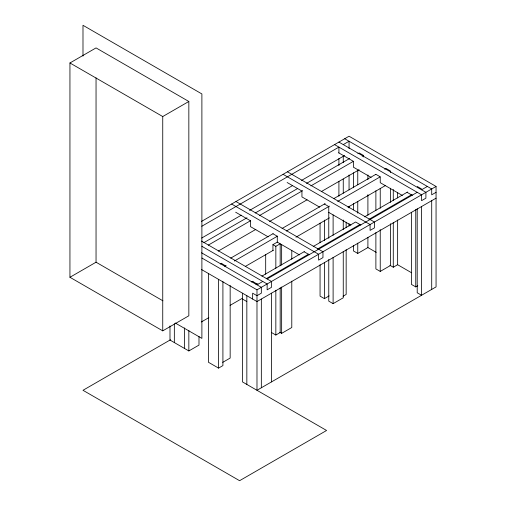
<?xml version="1.0" encoding="UTF-8"?>
<svg xmlns="http://www.w3.org/2000/svg" width="506" height="506" viewBox="0 0 506 506"><rect width="100%" height="100%" fill="white"/><g stroke="black" fill="none" stroke-linecap="round" stroke-linejoin="round"><path stroke-width="0.76" d="M69.942 62.972L96.045 47.906L188.839 101.478L188.839 315.782L162.742 330.854L69.942 277.275L69.942 62.972L162.742 116.544L188.839 101.478M69.942 277.275L96.045 262.209L162.913 300.817M201.546 221.388L349.058 136.222L436.058 186.448L436.058 286.908L256.985 390.29L256.985 289.837L436.058 186.448M201.799 226.264L338.912 147.107L338.912 152.964M343.258 144.596L349.058 141.244L349.058 148.568M201.679 238.054L241.318 215.17M249.521 210.433L292.582 185.575M301.468 180.446L344.611 155.532M203.893 242.633L246.998 217.751M255.207 213.007L297.629 188.517M306.522 183.381L349.627 158.498M357.843 153.754L359.209 152.964L363.561 155.475L363.561 156.942M208.244 245.151L250.666 220.654M259.559 215.518L302.664 190.635M310.874 185.892L353.296 161.401M362.188 156.265L363.561 155.475M218.231 251.102L255.821 229.401M269.489 221.508L307.079 199.807M321.43 191.515L359.115 169.763M220.452 264.05L221.824 263.259M230.717 258.123L273.139 233.633M282.032 228.497L325.137 203.608M334.036 198.472L375.768 174.38M384.668 169.244L386.034 168.454L390.385 170.965L390.385 172.527M224.803 266.561L226.169 265.77M234.379 261.026L277.49 236.144M286.383 231.008L329.488 206.119M337.698 201.382L380.12 176.891M272.936 250.489L272.936 244.632L277.288 242.121L299.419 254.897M272.936 244.632L275.84 246.302L280.185 243.791L280.185 265.783M245.328 266.428L273.385 250.236M295.959 237.194L329.488 217.839M347.964 207.175L385.648 185.417M251.627 282.044L252.994 281.254M261.893 276.124L304.315 251.627M313.208 246.492L355.629 222.001L360.854 225.069M364.522 216.865L407.627 191.983M255.979 284.555L257.345 283.771M266.238 278.635L308.66 254.138M317.559 249.003L359.975 224.512M368.874 219.376L411.979 194.494M256.985 284.815L262.785 281.462M267.136 278.951L417.21 192.312M421.555 189.801L427.355 186.448M170.541 339.747L82.99 390.29L239.591 480.7L326.585 430.473L242.488 381.922L242.488 293.183M201.318 321.974L208.845 317.629M230.047 305.39L242.361 298.281M436.058 192.312L431.707 194.823L431.707 188.959L344.712 138.733M436.058 198.169L256.985 301.557L201.571 269.559M169.991 325.927L169.991 340.057L188.839 350.949L198.991 345.086L198.991 336.401M353.409 245.385L353.409 250.913L357.761 253.424L367.906 247.56L367.906 237.301M320.058 264.701L320.058 296.118L324.409 298.629L329.147 295.89M222.722 362.359L230.16 358.065L230.16 285.447M375.882 232.602L375.882 268.907L380.234 271.418L390.385 265.561L390.385 223.728M208.415 273.512L208.415 362.245L218.567 368.109L222.912 365.598L222.912 281.57M271.779 332.695L275.84 335.042L280.185 332.531L280.185 287.769M343.055 296.231L346.161 294.441L346.161 249.679M389.898 265.283L393.282 267.231L397.634 264.72L397.634 219.965M279.774 332.29L281.64 333.365L291.785 327.508L291.785 281.178M328.761 259.515L328.761 301.14L333.112 303.651L343.258 297.787L343.258 251.457M411.41 212.571L411.41 284.397L415.755 286.908L417.785 285.732M417.21 186.448L421.555 188.959M338.912 142.085L425.907 192.312L425.907 198.169L421.555 200.68L421.555 194.823L334.561 144.596M338.596 152.787L353.409 161.338L353.409 167.195L371.119 177.416M375.882 174.311L380.234 176.822L380.234 182.685L402.365 195.461M407.058 192.312L412.333 195.354M287.433 171.8L374.434 222.026L374.434 227.89L370.082 230.401L370.082 224.537L283.088 174.311M287.123 182.502L301.937 191.053L301.937 196.916L319.64 207.137M324.409 204.032L328.761 206.543L328.761 238.313M328.761 212.4L350.892 225.176M367.413 247.276L376.249 252.374M397.318 264.537L411.587 272.778M235.96 201.521L322.961 251.748L322.961 257.605L318.609 260.116L318.609 254.259L231.615 204.032M235.651 212.223L250.464 220.774L250.464 226.631L268.167 236.852M272.936 233.747L277.288 236.258L277.288 242.121M304.112 251.748L309.381 254.79M201.483 241.046L271.488 281.462L271.488 287.326L267.136 289.837L267.136 283.974L201.888 246.302M221.464 263.468L225.815 265.979M252.639 281.462L257.908 284.505M201.527 252.791L261.336 287.326L261.336 293.183L256.985 295.694L252.639 293.183L252.639 299.046M201.932 258.047L256.985 289.837M242.488 299.046L246.839 301.557M175.24 322.999L201.888 338.387L201.888 93.945L82.99 25.3L82.99 56.052M431.707 200.68L431.707 289.419M421.555 206.543L421.555 295.276L417.21 292.765L417.21 208.744M415.755 209.554L415.755 286.908M397.634 192.476L397.634 197.972M393.282 189.491L393.282 200.484M393.282 222.476L393.282 267.231M390.385 188.207L390.385 202.413M380.234 188.542L380.234 208.276M380.234 229.585L380.234 271.418M375.882 190.768L375.882 210.502M367.906 174.943L367.906 179.681M367.906 194.677L367.906 215.202M357.761 170.547L357.761 184.753M357.761 201.325L357.761 213.165M357.761 243.158L357.761 253.424M353.409 172.767L353.409 187.764M353.409 203.551L353.409 209.863M349.058 174.956L349.058 189.876M349.058 206.366L349.058 207.934M349.058 223.639L349.058 225.999M346.161 222.197L346.161 227.694M343.258 156.316L343.258 162.597M343.258 179.086L343.258 193.222M343.258 220.047L343.258 229.471M338.912 158.511L338.912 165.582M338.912 181.287L338.912 196.208M333.112 214.911L333.112 235.328M333.112 257.32L333.112 303.651M324.409 220.097L324.409 240.514M324.409 262.5L324.409 298.629M320.058 223.083L320.058 242.716M291.785 250.552L291.785 259.186M281.64 244.632L281.64 265.049M281.64 287.035L281.64 333.365M275.84 246.302L275.84 268.294M275.84 290.28L275.84 335.042M271.488 293.183L271.488 381.916M265.688 254.581L265.688 274.214M261.336 299.046L261.336 387.779M246.839 295.694L246.839 384.433M218.567 279.369L218.567 368.109M188.839 330.424L188.839 350.949M184.488 327.913L184.488 348.432M174.342 323.726L174.342 342.575M162.742 116.544L162.742 330.854M96.045 77.842L96.045 262.209"/></g></svg>
